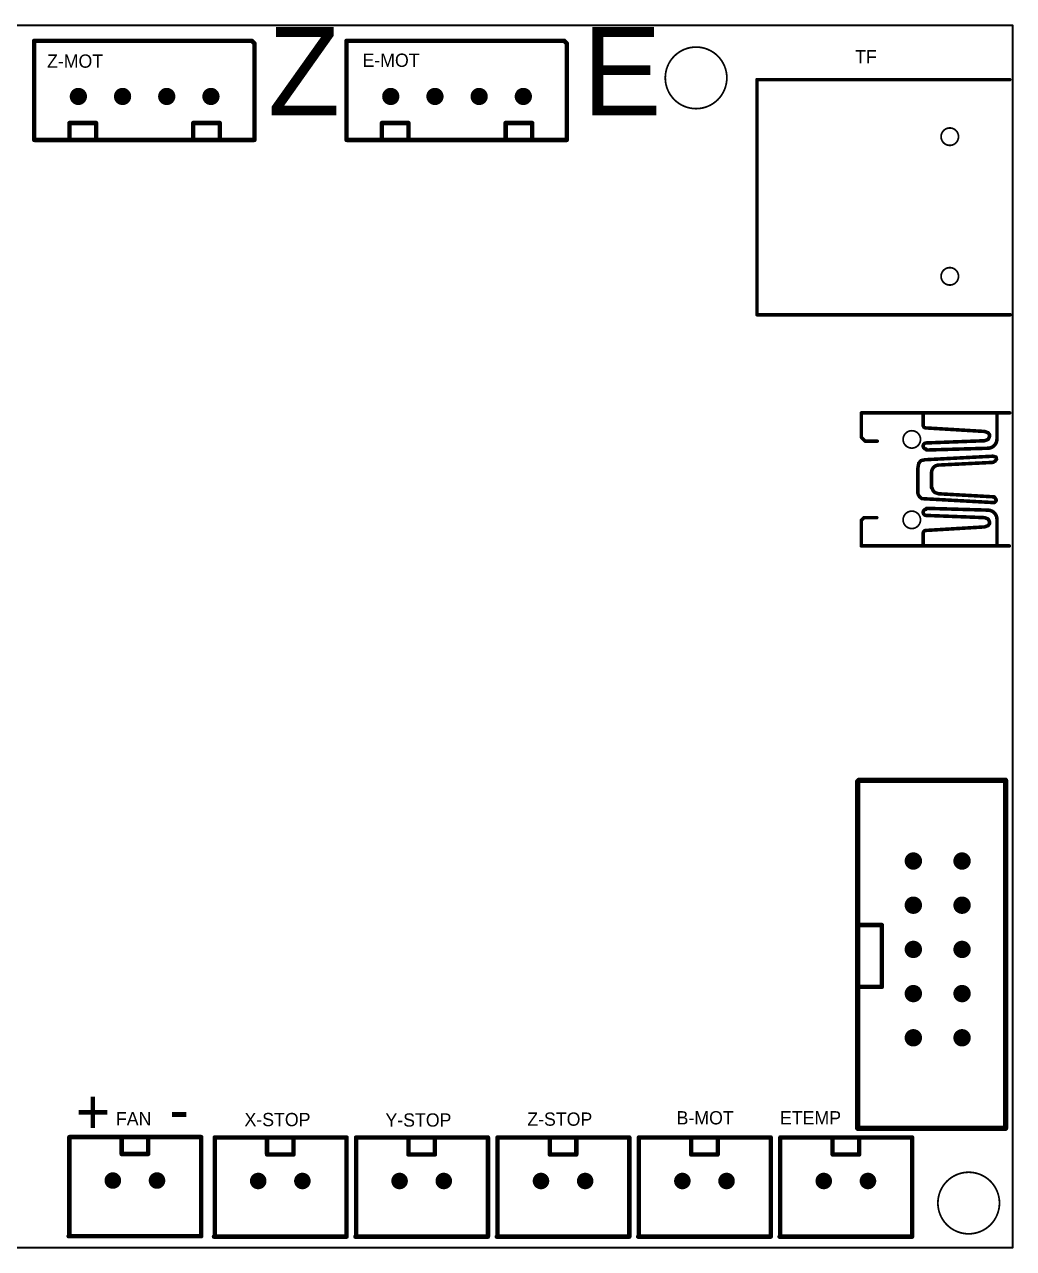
# Model space of a CAD drawing. Header units: millimetres. Extents: x -102 to 0, y 0 to 70.
# Drawn here: x -56.8 to 0, y 0 to 70.3 of the extents above; entities that cross this region are included whole.
import ezdxf

# ---------------------------------------------------------------- set-up
doc = ezdxf.new("R2010")
doc.units = ezdxf.units.MM
for name, color, linetype in [('KeepOutLayer', 6, 'Continuous'), ('PadHoleLayer', 156, 'Continuous'), ('TopOverlay', 2, 'Continuous')]:
    doc.layers.add(name, color=color, linetype=linetype)

# ---------------------------------------------------------------- blocks, each defined once
blk = doc.blocks.new('SOP10_16')
at = {"layer": 'PadHoleLayer', "const_width": 0.5}
for points in [[(-0.25, 2.8, 1), (0.25, 2.8, 1)], [(2.29, 2.8, 1), (2.79, 2.8, 1)], [(4.83, 2.8, 1), (5.33, 2.8, 1)], [(7.37, 2.8, 1), (7.87, 2.8, 1)], [(9.91, 2.8, 1), (10.41, 2.8, 1)], [(-0.25, 0, 1), (0.25, 0, 1)], [(2.29, 0, 1), (2.79, 0, 1)], [(4.83, 0, 1), (5.33, 0, 1)], [(7.37, 0, 1), (7.87, 0, 1)], [(9.91, 0, 1), (10.41, 0, 1)]]:
    blk.add_lwpolyline(points, format="xyb", close=True, dxfattribs=at)
at = {"layer": 'TopOverlay'}
for points, const_width in [([(-5.2, 6), (-5.2, 2.58)], 0.305), ([(-5.2, 6), (7.5, 6)], 0.305), ([(2.928, 6), (2.928, 4.612)], 0.254), ([(6.484, 6), (6.484, 4.612)], 0.254), ([(6.992, 6), (14.73, 6)], 0.305), ([(14.8, 5.93), (14.8, 2.58)], 0.305), ([(2.928, 4.612), (6.484, 4.612)], 0.254), ([(-5.2, 2.58), (-5.2, -2.5)], 0.305), ([(14.8, 2.58), (14.8, -2.5)], 0.305), ([(-5.2, -2.5), (7.5, -2.5)], 0.305), ([(7.246, -2.5), (14.8, -2.5)], 0.305)]:
    blk.add_lwpolyline(points, dxfattribs=dict(at, const_width=const_width))
for points, const_width in [([(-5.276, 6, 1), (-5.124, 6, 1)], 0.152), ([(-5.276, 6, 1), (-5.124, 6, 1)], 0.152), ([(2.865, 6, 1), (2.992, 6, 1)], 0.127), ([(6.421, 6, 1), (6.548, 6, 1)], 0.127), ([(6.916, 6, 1), (7.068, 6, 1)], 0.152), ([(7.424, 6, 1), (7.576, 6, 1)], 0.152), ([(14.654, 6, 1), (14.806, 6, 1)], 0.152), ([(14.724, 5.93, 1), (14.876, 5.93, 1)], 0.152), ([(2.865, 4.612, 1), (2.992, 4.612, 1)], 0.127), ([(2.865, 4.612, 1), (2.992, 4.612, 1)], 0.127), ([(6.421, 4.612, 1), (6.548, 4.612, 1)], 0.127), ([(6.421, 4.612, 1), (6.548, 4.612, 1)], 0.127), ([(-5.276, 2.58, 1), (-5.124, 2.58, 1)], 0.152), ([(-5.276, 2.58, 1), (-5.124, 2.58, 1)], 0.152), ([(14.724, 2.58, 1), (14.876, 2.58, 1)], 0.152), ([(14.724, 2.58, 1), (14.876, 2.58, 1)], 0.152), ([(-5.276, -2.5, 1), (-5.124, -2.5, 1)], 0.152), ([(-5.276, -2.5, 1), (-5.124, -2.5, 1)], 0.152), ([(7.17, -2.5, 1), (7.322, -2.5, 1)], 0.152), ([(7.424, -2.5, 1), (7.576, -2.5, 1)], 0.152), ([(14.724, -2.5, 1), (14.876, -2.5, 1)], 0.152), ([(14.724, -2.5, 1), (14.876, -2.5, 1)], 0.152)]:
    blk.add_lwpolyline(points, format="xyb", close=True, dxfattribs=dict(at, const_width=const_width))
blk = doc.blocks.new('USB_23')
at = {"layer": 'TopOverlay', "const_width": 0.2032}
for points in [[(-3.8608, -0.1778), (-3.8608, -8.6868)], [(-3.8608, -0.1778), (-2.3876, -0.1778)], [(-2.3876, -0.1778), (-2.2352, -0.3302)], [(-2.2352, -0.3302), (-2.2352, -1.0668)], [(2.3876, -0.1778), (2.159, -0.4064)], [(2.159, -0.4064), (2.159, -1.0922)], [(2.3876, -0.1778), (3.7846, -0.1778)], [(3.7846, -0.1778), (3.7846, -8.7122)], [(-1.0414, -3.5306), (-1.143, -3.6576)], [(-0.9144, -3.4544), (-1.0414, -3.5306)], [(-0.8382, -3.429), (-0.9144, -3.4544)], [(-0.8382, -3.429), (0.6096, -3.429)], [(0.6096, -3.429), (0.889, -3.4798)], [(0.889, -3.4798), (1.0414, -3.6068)], [(1.0414, -3.6068), (1.0922, -3.8354)], [(-3.7592, -3.7338), (-3.1242, -3.7338)], [(-2.9718, -3.8862), (-2.7686, -7.2644)], [(-2.1082, -3.9116), (-2.2352, -7.2644)], [(-1.7018, -3.937), (-1.8034, -7.4422)], [(-1.143, -3.6576), (-1.3716, -7.8232)], [(-0.7112, -4.318), (-0.7874, -4.3942)], [(-0.5334, -4.2418), (-0.7112, -4.318)], [(-0.5334, -4.2164), (0.3556, -4.2164)], [(1.0922, -3.8354), (1.2954, -7.747)], [(1.651, -3.937), (1.7526, -7.4422)], [(2.0574, -3.9116), (2.1844, -7.2644)], [(2.921, -3.8862), (2.7178, -7.2644)], [(3.0734, -3.7338), (3.7084, -3.7338)], [(-0.8636, -4.6228), (-1.0414, -7.8232)], [(-0.7874, -4.3942), (-0.8636, -4.6228)], [(0.7874, -4.6482), (0.9398, -7.747)], [(-2.7686, -7.2644), (-2.6924, -7.4676)], [(-2.6924, -7.4676), (-2.5908, -7.5438)], [(-2.5908, -7.5438), (-2.4638, -7.5438)], [(-2.3114, -7.4676), (-2.4638, -7.5438)], [(-2.2352, -7.2644), (-2.3114, -7.4676)], [(-1.3716, -7.8232), (-1.27, -7.9248)], [(-1.0414, -7.8232), (-1.1938, -7.9248)], [(0.9398, -7.747), (1.016, -7.874)], [(1.2954, -7.747), (1.2446, -7.9248)], [(2.1844, -7.2644), (2.2606, -7.4676)], [(2.2606, -7.4676), (2.413, -7.5438)], [(2.413, -7.5438), (2.54, -7.5438)], [(2.6416, -7.4676), (2.54, -7.5438)], [(2.7178, -7.2644), (2.6416, -7.4676)], [(-3.7846, -7.9756), (-2.3368, -7.9756)], [(-1.27, -7.9248), (-1.1938, -7.9248)], [(1.016, -7.874), (1.1176, -7.9502)], [(1.2446, -7.9248), (1.1176, -7.9502)], [(2.286, -7.9756), (3.7338, -7.9756)]]:
    blk.add_lwpolyline(points, dxfattribs=at)
at = {"layer": 'TopOverlay', "const_width": 0.1016}
for points in [[(-3.9116, -0.1778, 1), (-3.81, -0.1778, 1)], [(-3.9116, -0.1778, 1), (-3.81, -0.1778, 1)], [(-2.4384, -0.1778, 1), (-2.3368, -0.1778, 1)], [(-2.4384, -0.1778, 1), (-2.3368, -0.1778, 1)], [(-2.286, -0.3302, 1), (-2.1844, -0.3302, 1)], [(-2.286, -0.3302, 1), (-2.1844, -0.3302, 1)], [(2.1082, -0.4064, 1), (2.2098, -0.4064, 1)], [(2.1082, -0.4064, 1), (2.2098, -0.4064, 1)], [(2.3368, -0.1778, 1), (2.4384, -0.1778, 1)], [(2.3368, -0.1778, 1), (2.4384, -0.1778, 1)], [(3.7338, -0.1778, 1), (3.8354, -0.1778, 1)], [(3.7338, -0.1778, 1), (3.8354, -0.1778, 1)], [(-2.286, -1.0668, 1), (-2.1844, -1.0668, 1)], [(2.1082, -1.0922, 1), (2.2098, -1.0922, 1)], [(-1.0922, -3.5306, 1), (-0.9906, -3.5306, 1)], [(-1.0922, -3.5306, 1), (-0.9906, -3.5306, 1)], [(-0.9652, -3.4544, 1), (-0.8636, -3.4544, 1)], [(-0.9652, -3.4544, 1), (-0.8636, -3.4544, 1)], [(-0.889, -3.429, 1), (-0.7874, -3.429, 1)], [(-0.889, -3.429, 1), (-0.7874, -3.429, 1)], [(0.5588, -3.429, 1), (0.6604, -3.429, 1)], [(0.5588, -3.429, 1), (0.6604, -3.429, 1)], [(0.8382, -3.4798, 1), (0.9398, -3.4798, 1)], [(0.8382, -3.4798, 1), (0.9398, -3.4798, 1)], [(0.9906, -3.6068, 1), (1.0922, -3.6068, 1)], [(0.9906, -3.6068, 1), (1.0922, -3.6068, 1)], [(-3.81, -3.7338, 1), (-3.7084, -3.7338, 1)], [(-3.175, -3.7338, 1), (-3.0734, -3.7338, 1)], [(-3.175, -3.7338, 1), (-3.0734, -3.7338, 1)], [(-3.0226, -3.8862, 1), (-2.921, -3.8862, 1)], [(-3.0226, -3.8862, 1), (-2.921, -3.8862, 1)], [(-2.159, -3.9116, 1), (-2.0574, -3.9116, 1)], [(-2.159, -3.9116, 1), (-2.0574, -3.9116, 1)], [(-1.8034, -3.9116, 1), (-1.7018, -3.9116, 1)], [(-1.7526, -3.937, 1), (-1.651, -3.937, 1)], [(-1.1938, -3.6576, 1), (-1.0922, -3.6576, 1)], [(-1.1938, -3.6576, 1), (-1.0922, -3.6576, 1)], [(-0.762, -4.318, 1), (-0.6604, -4.318, 1)], [(-0.762, -4.318, 1), (-0.6604, -4.318, 1)], [(-0.5842, -4.2164, 1), (-0.4826, -4.2164, 1)], [(-0.5842, -4.2418, 1), (-0.4826, -4.2418, 1)], [(0.3048, -4.2164, 1), (0.4064, -4.2164, 1)], [(0.3048, -4.2164, 1), (0.4064, -4.2164, 1)], [(1.0414, -3.8354, 1), (1.143, -3.8354, 1)], [(1.0414, -3.8354, 1), (1.143, -3.8354, 1)], [(1.6002, -3.937, 1), (1.7018, -3.937, 1)], [(1.651, -3.9116, 1), (1.7526, -3.9116, 1)], [(2.0066, -3.9116, 1), (2.1082, -3.9116, 1)], [(2.0066, -3.9116, 1), (2.1082, -3.9116, 1)], [(2.8702, -3.8862, 1), (2.9718, -3.8862, 1)], [(2.8702, -3.8862, 1), (2.9718, -3.8862, 1)], [(3.0226, -3.7338, 1), (3.1242, -3.7338, 1)], [(3.0226, -3.7338, 1), (3.1242, -3.7338, 1)], [(3.6576, -3.7338, 1), (3.7592, -3.7338, 1)], [(-0.9144, -4.6228, 1), (-0.8128, -4.6228, 1)], [(-0.9144, -4.6228, 1), (-0.8128, -4.6228, 1)], [(-0.8382, -4.3942, 1), (-0.7366, -4.3942, 1)], [(-0.8382, -4.3942, 1), (-0.7366, -4.3942, 1)], [(0.7366, -4.6482, 1), (0.8382, -4.6482, 1)], [(0.7366, -4.6482, 1), (0.8382, -4.6482, 1)], [(-2.8194, -7.2644, 1), (-2.7178, -7.2644, 1)], [(-2.8194, -7.2644, 1), (-2.7178, -7.2644, 1)], [(-2.7432, -7.4676, 1), (-2.6416, -7.4676, 1)], [(-2.7432, -7.4676, 1), (-2.6416, -7.4676, 1)], [(-2.6416, -7.5438, 1), (-2.54, -7.5438, 1)], [(-2.6416, -7.5438, 1), (-2.54, -7.5438, 1)], [(-2.5146, -7.5438, 1), (-2.413, -7.5438, 1)], [(-2.5146, -7.5438, 1), (-2.413, -7.5438, 1)], [(-2.3622, -7.4676, 1), (-2.2606, -7.4676, 1)], [(-2.3622, -7.4676, 1), (-2.2606, -7.4676, 1)], [(-2.286, -7.2644, 1), (-2.1844, -7.2644, 1)], [(-2.286, -7.2644, 1), (-2.1844, -7.2644, 1)], [(-1.8542, -7.4422, 1), (-1.7526, -7.4422, 1)], [(-1.8542, -7.4422, 1), (-1.7526, -7.4422, 1)], [(-1.4224, -7.8232, 1), (-1.3208, -7.8232, 1)], [(-1.4224, -7.8232, 1), (-1.3208, -7.8232, 1)], [(-1.0922, -7.8232, 1), (-0.9906, -7.8232, 1)], [(-1.0922, -7.8232, 1), (-0.9906, -7.8232, 1)], [(0.889, -7.747, 1), (0.9906, -7.747, 1)], [(0.889, -7.747, 1), (0.9906, -7.747, 1)], [(1.2446, -7.747, 1), (1.3462, -7.747, 1)], [(1.2446, -7.747, 1), (1.3462, -7.747, 1)], [(1.7018, -7.4422, 1), (1.8034, -7.4422, 1)], [(1.7018, -7.4422, 1), (1.8034, -7.4422, 1)], [(2.1336, -7.2644, 1), (2.2352, -7.2644, 1)], [(2.1336, -7.2644, 1), (2.2352, -7.2644, 1)], [(2.2098, -7.4676, 1), (2.3114, -7.4676, 1)], [(2.2098, -7.4676, 1), (2.3114, -7.4676, 1)], [(2.3622, -7.5438, 1), (2.4638, -7.5438, 1)], [(2.3622, -7.5438, 1), (2.4638, -7.5438, 1)], [(2.4892, -7.5438, 1), (2.5908, -7.5438, 1)], [(2.4892, -7.5438, 1), (2.5908, -7.5438, 1)], [(2.5908, -7.4676, 1), (2.6924, -7.4676, 1)], [(2.5908, -7.4676, 1), (2.6924, -7.4676, 1)], [(2.667, -7.2644, 1), (2.7686, -7.2644, 1)], [(2.667, -7.2644, 1), (2.7686, -7.2644, 1)], [(-3.8354, -7.9756, 1), (-3.7338, -7.9756, 1)], [(-2.3876, -7.9756, 1), (-2.286, -7.9756, 1)], [(-2.3876, -7.9756, 1), (-2.286, -7.9756, 1)], [(-1.3208, -7.9248, 1), (-1.2192, -7.9248, 1)], [(-1.3208, -7.9248, 1), (-1.2192, -7.9248, 1)], [(-1.2446, -7.9248, 1), (-1.143, -7.9248, 1)], [(-1.2446, -7.9248, 1), (-1.143, -7.9248, 1)], [(0.9652, -7.874, 1), (1.0668, -7.874, 1)], [(0.9652, -7.874, 1), (1.0668, -7.874, 1)], [(1.0668, -7.9502, 1), (1.1684, -7.9502, 1)], [(1.0668, -7.9502, 1), (1.1684, -7.9502, 1)], [(1.1938, -7.9248, 1), (1.2954, -7.9248, 1)], [(1.1938, -7.9248, 1), (1.2954, -7.9248, 1)], [(2.2352, -7.9756, 1), (2.3368, -7.9756, 1)], [(2.2352, -7.9756, 1), (2.3368, -7.9756, 1)], [(3.683, -7.9756, 1), (3.7846, -7.9756, 1)], [(-3.9116, -8.6868, 1), (-3.81, -8.6868, 1)], [(3.7338, -8.7122, 1), (3.8354, -8.7122, 1)]]:
    blk.add_lwpolyline(points, format="xyb", close=True, dxfattribs=at)
at = {"layer": 'TopOverlay', "const_width": 0.2032}
for points in [[(-3.1242, -3.7338, -0.4142136), (-2.9718, -3.8862)], [(-2.1082, -3.9116, -1), (-1.7526, -3.9116)], [(0.3556, -4.2164, -0.4142136), (0.7874, -4.6482)], [(1.7018, -3.9116, -1), (2.0574, -3.9116)], [(2.921, -3.8862, -0.4142136), (3.0734, -3.7338)], [(-1.8034, -7.4422, -0.4142136), (-2.3368, -7.9756)], [(2.286, -7.9756, -0.4142136), (1.7526, -7.4422)]]:
    blk.add_lwpolyline(points, format="xyb", dxfattribs=at)
blk = doc.blocks.new('TF_34')
at = {"layer": 'TopOverlay', "const_width": 0.2032}
for points in [[(-0.6096, 0.1016), (12.9032, 0.1016)], [(-0.6096, 0.1016), (-0.6096, -14.4526)], [(12.9032, 0.1016), (12.9032, -14.4272)]]:
    blk.add_lwpolyline(points, dxfattribs=at)
at = {"layer": 'TopOverlay', "const_width": 0.1016}
for points in [[(-0.6604, 0.1016, 1), (-0.5588, 0.1016, 1)], [(-0.6604, 0.1016, 1), (-0.5588, 0.1016, 1)], [(12.8524, 0.1016, 1), (12.954, 0.1016, 1)], [(12.8524, 0.1016, 1), (12.954, 0.1016, 1)], [(-0.6604, -14.4526, 1), (-0.5588, -14.4526, 1)], [(12.8524, -14.4272, 1), (12.954, -14.4272, 1)]]:
    blk.add_lwpolyline(points, format="xyb", close=True, dxfattribs=at)
blk = doc.blocks.new('P2_132')
at = {"layer": 'PadHoleLayer', "const_width": 0.475}
for points in [[(-0.238, 0, 1), (0.238, 0, 1)], [(2.302, 0, 1), (2.778, 0, 1)]]:
    blk.add_lwpolyline(points, format="xyb", close=True, dxfattribs=at)
at = {"layer": 'TopOverlay', "const_width": 0.254}
for points in [[(-2.54, 3.2), (-2.54, -2.5)], [(5.08, 3.2), (-2.54, 3.2)], [(5.04, 3.16), (5.04, -0.508)], [(5.04, 0.04), (5.04, -2.5)], [(0.508, -1.524), (0.508, -2.5)], [(2.032, -1.524), (0.508, -1.524)], [(2.032, -1.524), (2.032, -2.5)], [(3.516, -2.5), (-2.54, -2.5)], [(5.04, -2.5), (3.516, -2.5)]]:
    blk.add_lwpolyline(points, dxfattribs=at)
at = {"layer": 'TopOverlay', "const_width": 0.127}
for points in [[(-2.603, 3.2, 1), (-2.477, 3.2, 1)], [(-2.603, 3.2, 1), (-2.477, 3.2, 1)], [(4.976, 3.16, 1), (5.103, 3.16, 1)], [(5.016, 3.2, 1), (5.144, 3.2, 1)], [(4.976, 0.04, 1), (5.103, 0.04, 1)], [(4.976, -0.508, 1), (5.103, -0.508, 1)], [(0.445, -1.524, 1), (0.571, -1.524, 1)], [(0.445, -1.524, 1), (0.571, -1.524, 1)], [(1.968, -1.524, 1), (2.095, -1.524, 1)], [(1.968, -1.524, 1), (2.095, -1.524, 1)], [(-2.603, -2.5, 1), (-2.477, -2.5, 1)], [(-2.603, -2.5, 1), (-2.477, -2.5, 1)], [(0.445, -2.5, 1), (0.571, -2.5, 1)], [(1.968, -2.5, 1), (2.095, -2.5, 1)], [(3.452, -2.5, 1), (3.579, -2.5, 1)], [(3.452, -2.5, 1), (3.579, -2.5, 1)], [(4.976, -2.5, 1), (5.103, -2.5, 1)], [(4.976, -2.5, 1), (5.103, -2.5, 1)]]:
    blk.add_lwpolyline(points, format="xyb", close=True, dxfattribs=at)
blk = doc.blocks.new('P2_133')
at = {"layer": 'PadHoleLayer', "const_width": 0.475}
for points in [[(-0.238, 0, 1), (0.238, 0, 1)], [(2.302, 0, 1), (2.778, 0, 1)]]:
    blk.add_lwpolyline(points, format="xyb", close=True, dxfattribs=at)
at = {"layer": 'TopOverlay', "const_width": 0.254}
for points in [[(5.08, 3.2), (-2.54, 3.2)], [(-2.54, 3.2), (-2.54, -2.5)], [(5.04, 3.16), (5.04, -0.508)], [(5.04, 0.04), (5.04, -2.5)], [(2.032, -1.524), (0.508, -1.524)], [(0.508, -1.524), (0.508, -2.5)], [(2.032, -1.524), (2.032, -2.5)], [(3.516, -2.5), (-2.54, -2.5)], [(5.04, -2.5), (3.516, -2.5)]]:
    blk.add_lwpolyline(points, dxfattribs=at)
at = {"layer": 'TopOverlay', "const_width": 0.127}
for points in [[(-2.603, 3.2, 1), (-2.477, 3.2, 1)], [(-2.603, 3.2, 1), (-2.477, 3.2, 1)], [(4.976, 3.16, 1), (5.103, 3.16, 1)], [(5.016, 3.2, 1), (5.144, 3.2, 1)], [(4.976, 0.04, 1), (5.103, 0.04, 1)], [(4.976, -0.508, 1), (5.103, -0.508, 1)], [(0.445, -1.524, 1), (0.571, -1.524, 1)], [(0.445, -1.524, 1), (0.571, -1.524, 1)], [(1.968, -1.524, 1), (2.095, -1.524, 1)], [(1.968, -1.524, 1), (2.095, -1.524, 1)], [(-2.603, -2.5, 1), (-2.477, -2.5, 1)], [(-2.603, -2.5, 1), (-2.477, -2.5, 1)], [(0.445, -2.5, 1), (0.571, -2.5, 1)], [(1.968, -2.5, 1), (2.095, -2.5, 1)], [(3.452, -2.5, 1), (3.579, -2.5, 1)], [(3.452, -2.5, 1), (3.579, -2.5, 1)], [(4.976, -2.5, 1), (5.103, -2.5, 1)], [(4.976, -2.5, 1), (5.103, -2.5, 1)]]:
    blk.add_lwpolyline(points, format="xyb", close=True, dxfattribs=at)
blk = doc.blocks.new('P2_134')
at = {"layer": 'PadHoleLayer', "const_width": 0.475}
for points in [[(-0.238, 0, 1), (0.238, 0, 1)], [(2.302, 0, 1), (2.778, 0, 1)]]:
    blk.add_lwpolyline(points, format="xyb", close=True, dxfattribs=at)
at = {"layer": 'TopOverlay', "const_width": 0.254}
for points in [[(-2.54, 3.2), (-2.54, -2.5)], [(5.08, 3.2), (-2.54, 3.2)], [(5.04, 3.16), (5.04, -0.508)], [(5.04, 0.04), (5.04, -2.5)], [(0.508, -1.524), (0.508, -2.5)], [(2.032, -1.524), (0.508, -1.524)], [(2.032, -1.524), (2.032, -2.5)], [(3.516, -2.5), (-2.54, -2.5)], [(5.04, -2.5), (3.516, -2.5)]]:
    blk.add_lwpolyline(points, dxfattribs=at)
at = {"layer": 'TopOverlay', "const_width": 0.127}
for points in [[(-2.603, 3.2, 1), (-2.477, 3.2, 1)], [(-2.603, 3.2, 1), (-2.477, 3.2, 1)], [(4.976, 3.16, 1), (5.103, 3.16, 1)], [(5.016, 3.2, 1), (5.144, 3.2, 1)], [(4.976, 0.04, 1), (5.103, 0.04, 1)], [(4.976, -0.508, 1), (5.103, -0.508, 1)], [(0.445, -1.524, 1), (0.571, -1.524, 1)], [(0.445, -1.524, 1), (0.571, -1.524, 1)], [(1.968, -1.524, 1), (2.095, -1.524, 1)], [(1.968, -1.524, 1), (2.095, -1.524, 1)], [(-2.603, -2.5, 1), (-2.477, -2.5, 1)], [(-2.603, -2.5, 1), (-2.477, -2.5, 1)], [(0.445, -2.5, 1), (0.571, -2.5, 1)], [(1.968, -2.5, 1), (2.095, -2.5, 1)], [(3.452, -2.5, 1), (3.579, -2.5, 1)], [(3.452, -2.5, 1), (3.579, -2.5, 1)], [(4.976, -2.5, 1), (5.103, -2.5, 1)], [(4.976, -2.5, 1), (5.103, -2.5, 1)]]:
    blk.add_lwpolyline(points, format="xyb", close=True, dxfattribs=at)
blk = doc.blocks.new('P2_135')
at = {"layer": 'PadHoleLayer', "const_width": 0.475}
for points in [[(-0.238, 0, 1), (0.238, 0, 1)], [(2.302, 0, 1), (2.778, 0, 1)]]:
    blk.add_lwpolyline(points, format="xyb", close=True, dxfattribs=at)
at = {"layer": 'TopOverlay', "const_width": 0.254}
for points in [[(-2.54, 3.2), (-2.54, -2.5)], [(5.08, 3.2), (-2.54, 3.2)], [(5.04, 3.16), (5.04, -0.508)], [(5.04, 0.04), (5.04, -2.5)], [(0.508, -1.524), (0.508, -2.5)], [(2.032, -1.524), (0.508, -1.524)], [(2.032, -1.524), (2.032, -2.5)], [(3.516, -2.5), (-2.54, -2.5)], [(5.04, -2.5), (3.516, -2.5)]]:
    blk.add_lwpolyline(points, dxfattribs=at)
at = {"layer": 'TopOverlay', "const_width": 0.127}
for points in [[(-2.603, 3.2, 1), (-2.477, 3.2, 1)], [(-2.603, 3.2, 1), (-2.477, 3.2, 1)], [(4.976, 3.16, 1), (5.103, 3.16, 1)], [(5.016, 3.2, 1), (5.144, 3.2, 1)], [(4.976, 0.04, 1), (5.103, 0.04, 1)], [(4.976, -0.508, 1), (5.103, -0.508, 1)], [(0.445, -1.524, 1), (0.571, -1.524, 1)], [(0.445, -1.524, 1), (0.571, -1.524, 1)], [(1.968, -1.524, 1), (2.095, -1.524, 1)], [(1.968, -1.524, 1), (2.095, -1.524, 1)], [(-2.603, -2.5, 1), (-2.477, -2.5, 1)], [(-2.603, -2.5, 1), (-2.477, -2.5, 1)], [(0.445, -2.5, 1), (0.571, -2.5, 1)], [(1.968, -2.5, 1), (2.095, -2.5, 1)], [(3.452, -2.5, 1), (3.579, -2.5, 1)], [(3.452, -2.5, 1), (3.579, -2.5, 1)], [(4.976, -2.5, 1), (5.103, -2.5, 1)], [(4.976, -2.5, 1), (5.103, -2.5, 1)]]:
    blk.add_lwpolyline(points, format="xyb", close=True, dxfattribs=at)
blk = doc.blocks.new('P2_136')
at = {"layer": 'PadHoleLayer', "const_width": 0.475}
for points in [[(-0.238, 0, 1), (0.238, 0, 1)], [(2.302, 0, 1), (2.778, 0, 1)]]:
    blk.add_lwpolyline(points, format="xyb", close=True, dxfattribs=at)
at = {"layer": 'TopOverlay', "const_width": 0.254}
for points in [[(-2.54, 3.2), (-2.54, -2.5)], [(5.08, 3.2), (-2.54, 3.2)], [(5.04, 3.16), (5.04, -0.508)], [(5.04, 0.04), (5.04, -2.5)], [(0.508, -1.524), (0.508, -2.5)], [(2.032, -1.524), (0.508, -1.524)], [(2.032, -1.524), (2.032, -2.5)], [(3.516, -2.5), (-2.54, -2.5)], [(5.04, -2.5), (3.516, -2.5)]]:
    blk.add_lwpolyline(points, dxfattribs=at)
at = {"layer": 'TopOverlay', "const_width": 0.127}
for points in [[(-2.603, 3.2, 1), (-2.477, 3.2, 1)], [(-2.603, 3.2, 1), (-2.477, 3.2, 1)], [(4.976, 3.16, 1), (5.103, 3.16, 1)], [(5.016, 3.2, 1), (5.144, 3.2, 1)], [(4.976, 0.04, 1), (5.103, 0.04, 1)], [(4.976, -0.508, 1), (5.103, -0.508, 1)], [(0.445, -1.524, 1), (0.571, -1.524, 1)], [(0.445, -1.524, 1), (0.571, -1.524, 1)], [(1.968, -1.524, 1), (2.095, -1.524, 1)], [(1.968, -1.524, 1), (2.095, -1.524, 1)], [(-2.603, -2.5, 1), (-2.477, -2.5, 1)], [(-2.603, -2.5, 1), (-2.477, -2.5, 1)], [(0.445, -2.5, 1), (0.571, -2.5, 1)], [(1.968, -2.5, 1), (2.095, -2.5, 1)], [(3.452, -2.5, 1), (3.579, -2.5, 1)], [(3.452, -2.5, 1), (3.579, -2.5, 1)], [(4.976, -2.5, 1), (5.103, -2.5, 1)], [(4.976, -2.5, 1), (5.103, -2.5, 1)]]:
    blk.add_lwpolyline(points, format="xyb", close=True, dxfattribs=at)
blk = doc.blocks.new('P4_139')
at = {"layer": 'PadHoleLayer', "const_width": 0.495}
for points in [[(-0.248, 0, 1), (0.248, 0, 1)], [(2.292, 0, 1), (2.788, 0, 1)], [(4.832, 0, 1), (5.328, 0, 1)], [(7.372, 0, 1), (7.868, 0, 1)]]:
    blk.add_lwpolyline(points, format="xyb", close=True, dxfattribs=at)
at = {"layer": 'TopOverlay', "const_width": 0.254}
for points in [[(-2.54, -2.5), (-2.54, 3.2)], [(-2.54, 3.2), (5.08, 3.2)], [(5.08, 3.2), (9.968, 3.2)], [(9.968, 3.2), (10.12, 3.048)], [(10.12, 0.04), (10.12, 3.048)], [(10.12, -2.5), (10.12, 0.04)], [(-0.508, -2.5), (-0.508, -1.524)], [(-0.508, -1.524), (1.016, -1.524)], [(1.016, -2.5), (1.016, -1.524)], [(6.604, -2.5), (6.604, -1.524)], [(6.604, -1.524), (8.128, -1.524)], [(8.128, -2.5), (8.128, -1.524)], [(-2.54, -2.5), (3.516, -2.5)], [(3.516, -2.5), (5.04, -2.5)], [(5.04, -2.5), (10.12, -2.5)]]:
    blk.add_lwpolyline(points, dxfattribs=at)
at = {"layer": 'TopOverlay', "const_width": 0.127}
for points in [[(-2.603, 3.2, 1), (-2.477, 3.2, 1)], [(-2.603, 3.2, 1), (-2.477, 3.2, 1)], [(5.016, 3.2, 1), (5.144, 3.2, 1)], [(5.016, 3.2, 1), (5.144, 3.2, 1)], [(9.905, 3.2, 1), (10.032, 3.2, 1)], [(9.905, 3.2, 1), (10.032, 3.2, 1)], [(10.056, 3.048, 1), (10.183, 3.048, 1)], [(10.056, 3.048, 1), (10.183, 3.048, 1)], [(10.056, 0.04, 1), (10.183, 0.04, 1)], [(10.056, 0.04, 1), (10.183, 0.04, 1)], [(-0.571, -1.524, 1), (-0.445, -1.524, 1)], [(-0.571, -1.524, 1), (-0.445, -1.524, 1)], [(0.953, -1.524, 1), (1.079, -1.524, 1)], [(0.953, -1.524, 1), (1.079, -1.524, 1)], [(6.54, -1.524, 1), (6.668, -1.524, 1)], [(6.54, -1.524, 1), (6.668, -1.524, 1)], [(8.064, -1.524, 1), (8.191, -1.524, 1)], [(8.064, -1.524, 1), (8.191, -1.524, 1)], [(-2.603, -2.5, 1), (-2.477, -2.5, 1)], [(-2.603, -2.5, 1), (-2.477, -2.5, 1)], [(-0.571, -2.5, 1), (-0.445, -2.5, 1)], [(0.953, -2.5, 1), (1.079, -2.5, 1)], [(3.452, -2.5, 1), (3.579, -2.5, 1)], [(3.452, -2.5, 1), (3.579, -2.5, 1)], [(4.976, -2.5, 1), (5.103, -2.5, 1)], [(4.976, -2.5, 1), (5.103, -2.5, 1)], [(6.54, -2.5, 1), (6.668, -2.5, 1)], [(8.064, -2.5, 1), (8.191, -2.5, 1)], [(10.056, -2.5, 1), (10.183, -2.5, 1)], [(10.056, -2.5, 1), (10.183, -2.5, 1)]]:
    blk.add_lwpolyline(points, format="xyb", close=True, dxfattribs=at)
blk = doc.blocks.new('P4_140')
at = {"layer": 'PadHoleLayer', "const_width": 0.495}
for points in [[(-0.248, 0, 1), (0.248, 0, 1)], [(2.292, 0, 1), (2.788, 0, 1)], [(4.832, 0, 1), (5.328, 0, 1)], [(7.372, 0, 1), (7.868, 0, 1)]]:
    blk.add_lwpolyline(points, format="xyb", close=True, dxfattribs=at)
at = {"layer": 'TopOverlay', "const_width": 0.254}
for points in [[(-2.54, 3.2), (5.08, 3.2)], [(-2.54, -2.5), (-2.54, 3.2)], [(5.08, 3.2), (9.968, 3.2)], [(9.968, 3.2), (10.12, 3.048)], [(10.12, 0.04), (10.12, 3.048)], [(10.12, -2.5), (10.12, 0.04)], [(-0.508, -1.524), (1.016, -1.524)], [(-0.508, -2.5), (-0.508, -1.524)], [(1.016, -2.5), (1.016, -1.524)], [(6.604, -1.524), (8.128, -1.524)], [(6.604, -2.5), (6.604, -1.524)], [(8.128, -2.5), (8.128, -1.524)], [(-2.54, -2.5), (3.516, -2.5)], [(3.516, -2.5), (5.04, -2.5)], [(5.04, -2.5), (10.12, -2.5)]]:
    blk.add_lwpolyline(points, dxfattribs=at)
at = {"layer": 'TopOverlay', "const_width": 0.127}
for points in [[(-2.603, 3.2, 1), (-2.477, 3.2, 1)], [(-2.603, 3.2, 1), (-2.477, 3.2, 1)], [(5.016, 3.2, 1), (5.144, 3.2, 1)], [(5.016, 3.2, 1), (5.144, 3.2, 1)], [(9.905, 3.2, 1), (10.032, 3.2, 1)], [(9.905, 3.2, 1), (10.032, 3.2, 1)], [(10.056, 3.048, 1), (10.183, 3.048, 1)], [(10.056, 3.048, 1), (10.183, 3.048, 1)], [(10.056, 0.04, 1), (10.183, 0.04, 1)], [(10.056, 0.04, 1), (10.183, 0.04, 1)], [(-0.571, -1.524, 1), (-0.445, -1.524, 1)], [(-0.571, -1.524, 1), (-0.445, -1.524, 1)], [(0.953, -1.524, 1), (1.079, -1.524, 1)], [(0.953, -1.524, 1), (1.079, -1.524, 1)], [(6.54, -1.524, 1), (6.668, -1.524, 1)], [(6.54, -1.524, 1), (6.668, -1.524, 1)], [(8.064, -1.524, 1), (8.191, -1.524, 1)], [(8.064, -1.524, 1), (8.191, -1.524, 1)], [(-2.603, -2.5, 1), (-2.477, -2.5, 1)], [(-2.603, -2.5, 1), (-2.477, -2.5, 1)], [(-0.571, -2.5, 1), (-0.445, -2.5, 1)], [(0.953, -2.5, 1), (1.079, -2.5, 1)], [(3.452, -2.5, 1), (3.579, -2.5, 1)], [(3.452, -2.5, 1), (3.579, -2.5, 1)], [(4.976, -2.5, 1), (5.103, -2.5, 1)], [(4.976, -2.5, 1), (5.103, -2.5, 1)], [(6.54, -2.5, 1), (6.668, -2.5, 1)], [(8.064, -2.5, 1), (8.191, -2.5, 1)], [(10.056, -2.5, 1), (10.183, -2.5, 1)], [(10.056, -2.5, 1), (10.183, -2.5, 1)]]:
    blk.add_lwpolyline(points, format="xyb", close=True, dxfattribs=at)
blk = doc.blocks.new('P2_141')
at = {"layer": 'PadHoleLayer', "const_width": 0.475}
for points in [[(-0.238, 0, 1), (0.238, 0, 1)], [(2.302, 0, 1), (2.778, 0, 1)]]:
    blk.add_lwpolyline(points, format="xyb", close=True, dxfattribs=at)
at = {"layer": 'TopOverlay', "const_width": 0.254}
for points in [[(5.08, 3.2), (-2.54, 3.2)], [(-2.54, 3.2), (-2.54, -2.5)], [(5.04, 3.16), (5.04, -0.508)], [(5.04, 0.04), (5.04, -2.5)], [(2.032, -1.524), (0.508, -1.524)], [(0.508, -1.524), (0.508, -2.5)], [(2.032, -1.524), (2.032, -2.5)], [(3.516, -2.5), (-2.54, -2.5)], [(5.04, -2.5), (3.516, -2.5)]]:
    blk.add_lwpolyline(points, dxfattribs=at)
at = {"layer": 'TopOverlay', "const_width": 0.127}
for points in [[(-2.603, 3.2, 1), (-2.477, 3.2, 1)], [(-2.603, 3.2, 1), (-2.477, 3.2, 1)], [(4.976, 3.16, 1), (5.103, 3.16, 1)], [(5.016, 3.2, 1), (5.144, 3.2, 1)], [(4.976, 0.04, 1), (5.103, 0.04, 1)], [(4.976, -0.508, 1), (5.103, -0.508, 1)], [(0.445, -1.524, 1), (0.571, -1.524, 1)], [(0.445, -1.524, 1), (0.571, -1.524, 1)], [(1.968, -1.524, 1), (2.095, -1.524, 1)], [(1.968, -1.524, 1), (2.095, -1.524, 1)], [(-2.603, -2.5, 1), (-2.477, -2.5, 1)], [(-2.603, -2.5, 1), (-2.477, -2.5, 1)], [(0.445, -2.5, 1), (0.571, -2.5, 1)], [(1.968, -2.5, 1), (2.095, -2.5, 1)], [(3.452, -2.5, 1), (3.579, -2.5, 1)], [(3.452, -2.5, 1), (3.579, -2.5, 1)], [(4.976, -2.5, 1), (5.103, -2.5, 1)], [(4.976, -2.5, 1), (5.103, -2.5, 1)]]:
    blk.add_lwpolyline(points, format="xyb", close=True, dxfattribs=at)

msp = doc.modelspace()

# ---------------------------------------------------------------- linework, layer by layer
at = {"layer": 'KeepOutLayer', "const_width": 0.1}
for points in [[(-100.75, 70.25), (-0.75, 70.25)], [(-0.75, 70.25), (0, 70.25)], [(0, 0.25), (0, 70.227)], [(-100.75, 0), (-0.75, 0)], [(-0.75, 0), (-0.166, 0)], [(-0.166, 0), (0, 0)], [(0, 0), (0, 0.25)]]:
    msp.add_lwpolyline(points, dxfattribs=at)
at = {"layer": 'KeepOutLayer'}
for points, const_width in [([(-0.775, 70.25, 1), (-0.725, 70.25, 1)], 0.05), ([(-0.775, 70.25, 1), (-0.725, 70.25, 1)], 0.05), ([(-0.025, 70.25, 1), (0.025, 70.25, 1)], 0.05), ([(-0.025, 70.227, 1), (0.025, 70.227, 1)], 0.05), ([(-16.43, 67.232, 1), (-19.97, 67.232, 1)], 0.1), ([(-19.995, 67.232, 1), (-19.945, 67.232, 1)], 0.05), ([(-16.455, 67.232, 1), (-16.405, 67.232, 1)], 0.05), ([(-3.113, 63.852, 1), (-4.113, 63.852, 1)], 0.1), ([(-4.138, 63.852, 1), (-4.088, 63.852, 1)], 0.05), ([(-3.138, 63.852, 1), (-3.088, 63.852, 1)], 0.05), ([(-3.113, 55.825, 1), (-4.113, 55.825, 1)], 0.1), ([(-4.138, 55.825, 1), (-4.088, 55.825, 1)], 0.05), ([(-3.138, 55.825, 1), (-3.088, 55.825, 1)], 0.05), ([(-5.298, 46.453, 1), (-6.298, 46.453, 1)], 0.1), ([(-6.323, 46.453, 1), (-6.273, 46.453, 1)], 0.05), ([(-5.323, 46.453, 1), (-5.273, 46.453, 1)], 0.05), ([(-5.298, 41.83, 1), (-6.298, 41.83, 1)], 0.1), ([(-6.323, 41.83, 1), (-6.273, 41.83, 1)], 0.05), ([(-5.323, 41.83, 1), (-5.273, 41.83, 1)], 0.05), ([(-0.758, 2.564, 1), (-4.298, 2.564, 1)], 0.1), ([(-4.323, 2.564, 1), (-4.273, 2.564, 1)], 0.05), ([(-0.783, 2.564, 1), (-0.733, 2.564, 1)], 0.05), ([(-0.775, 0, 1), (-0.725, 0, 1)], 0.05), ([(-0.775, 0, 1), (-0.725, 0, 1)], 0.05), ([(-0.191, 0, 1), (-0.141, 0, 1)], 0.05), ([(-0.191, 0, 1), (-0.141, 0, 1)], 0.05), ([(-0.025, 0.25, 1), (0.025, 0.25, 1)], 0.05), ([(-0.025, 0.25, 1), (0.025, 0.25, 1)], 0.05), ([(-0.025, 0, 1), (0.025, 0, 1)], 0.05), ([(-0.025, 0, 1), (0.025, 0, 1)], 0.05)]:
    msp.add_lwpolyline(points, format="xyb", close=True, dxfattribs=dict(at, const_width=const_width))

# ---------------------------------------------------------------- block references
for name, p in [('P4_139', (-53.709, 66.163)), ('P4_140', (-35.75, 66.163))]:
    msp.add_blockref(name, p)
for name, p, rotation in [('TF_34', (-14.593, 54.225), 90), ('USB_23', (-8.878, 44.192), 90), ('SOP10_16', (-2.909, 12.061), 90), ('P2_141', (-49.188, 3.857), 180), ('P2_136', (-40.831, 3.831), 180), ('P2_135', (-32.703, 3.831), 180), ('P2_134', (-24.575, 3.831), 180), ('P2_133', (-16.447, 3.831), 180), ('P2_132', (-8.319, 3.831), 180)]:
    msp.add_blockref(name, p, dxfattribs=dict(rotation=rotation))

# ---------------------------------------------------------------- texts
at = {"layer": 'TopOverlay'}
for s, height, p in [('Z', 5.08, (-42.813, 65.071)), ('E', 5.08, (-24.728, 65.071)), ('+', 2.54, (-53.862, 6.549)), ('-', 2.54, (-48.477, 6.676))]:
    msp.add_text(s, height=height, rotation=360, dxfattribs=at).set_placement(p)
for s, p in [('Z-MOT', (-55.513, 67.814)), ('E-MOT', (-37.377, 67.865)), ('TF', (-9.056, 68.068)), ('FAN', (-51.55, 7.032)), ('X-STOP', (-44.159, 6.981)), ('Z-STOP', (-27.903, 7.006)), ('B-MOT', (-19.318, 7.083)), ('ETEMP', (-13.374, 7.083)), ('Y-STOP', (-36.056, 6.956))]:
    msp.add_text(s, height=0.762, dxfattribs=at).set_placement(p)

doc.saveas('drawing.dxf')
